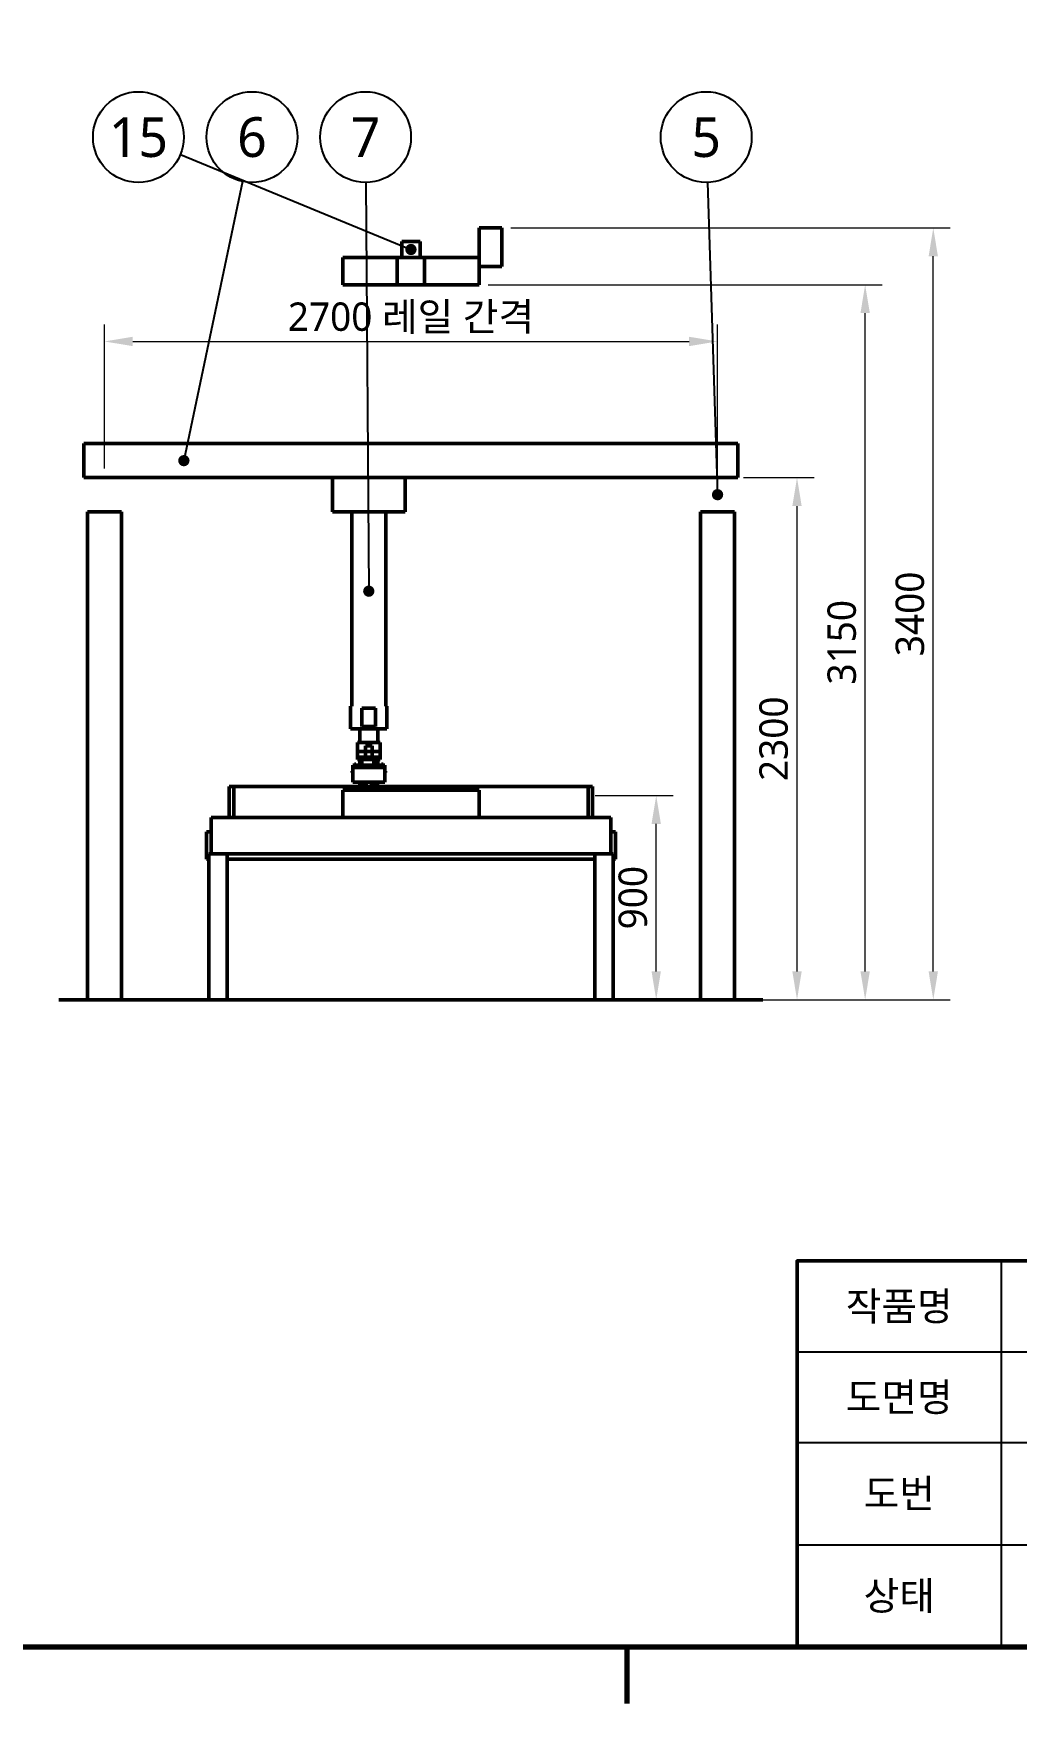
# Model space of a CAD drawing. Header units: millimetres. Extents: x 0 to 420, y 0 to 297.
# Drawn here: x 162.8 to 249.3, y 5 to 152.1 of the extents above; entities that cross this region are included whole.
import ezdxf
from ezdxf.enums import TextEntityAlignment as Align

# ---------------------------------------------------------------- set-up
doc = ezdxf.new("R2010")
doc.units = ezdxf.units.MM
for name, color, linetype, lineweight in [('BALLOON', 7, 'Continuous', 25), ('DIM', 3, 'Continuous', 18), ('FRAME', 7, 'Continuous', 70), ('OUTLINE', 7, 'Continuous', 50), ('TABLE', 7, 'Continuous', 25), ('TABLE_THK', 7, 'Continuous', 50), ('TEXT', 7, 'Continuous', 25)]:
    doc.layers.add(name, color=color, linetype=linetype, lineweight=lineweight)
doc.styles.add('KS', font='malgun.ttf')
doc.dimstyles.new('KS_00', dxfattribs={"dimtxt": 2.5, "dimasz": 2.5, "dimexe": 1.5, "dimexo": 0.8, "dimgap": 0.8, "dimtad": 1, "dimlfac": 50, "dimdsep": 46, "dimtxsty": 'KS', "dimcen": 0, "dimclrd": 3, "dimclre": 3, "dimclrt": 7, "dimazin": 3, "dimtfac": 0.7, "dimtmove": 0, "dimatfit": 3, "dimlwd": 18, "dimlwe": 18, "dimarcsym": 0})

msp = doc.modelspace()

# ---------------------------------------------------------------- hatches: boundary and pattern name
at = {"layer": 'BALLOON'}
h = msp.add_hatch(color=256, dxfattribs=at)
h.dxf.hatch_style = 1
edge = h.paths.add_edge_path()
edge.add_arc((196, 133.1), 0.5, 0, 360)
h = msp.add_hatch(color=256, dxfattribs=at)
h.dxf.hatch_style = 1
edge = h.paths.add_edge_path()
edge.add_arc((176, 114.5), 0.5, 0, 360)
h = msp.add_hatch(color=256, dxfattribs=at)
h.dxf.hatch_style = 1
edge = h.paths.add_edge_path()
edge.add_arc((223, 111.5), 0.5, 0, 360)
h = msp.add_hatch(color=256, dxfattribs=at)
h.dxf.hatch_style = 1
edge = h.paths.add_edge_path()
edge.add_arc((192.285, 103), 0.5, 0, 360)

# ---------------------------------------------------------------- linework, layer by layer
for p, q in [((175.69775, 141.47468), (196, 133.1)), ((181.17596, 139.0858), (176, 114.5)), ((192.0285, 139.0001), (192.285, 103)), ((222.12692, 139.00201), (223, 111.5))]:
    msp.add_line(p, q, dxfattribs=at)
for centre in [(172, 143), (182, 143), (192, 143), (222, 143)]:
    msp.add_circle(centre, 4, dxfattribs=at)
at = {"layer": 'FRAME'}
msp.add_line((215, 10), (215, 5), dxfattribs=at)
msp.add_lwpolyline([(20, 10), (410, 10), (410, 287), (20, 287)], close=True, dxfattribs=at)
at = {"layer": 'OUTLINE'}
for p, q in [((202, 132.4), (202, 135)), ((202, 135), (204, 135)), ((204, 131.6), (204, 135)), ((195.2, 132.4), (195.2, 133.8)), ((195.2, 133.8), (196.8, 133.8)), ((196.8, 132.4), (196.8, 133.8)), ((190, 130), (190, 132.4)), ((190, 132.4), (194.8, 132.4)), ((194.8, 130), (194.8, 132.4)), ((194.8, 132.4), (195.2, 132.4)), ((195.2, 132.4), (196.8, 132.4)), ((196.8, 132.4), (197.2, 132.4)), ((197.2, 130), (197.2, 132.4)), ((197.2, 132.4), (202, 132.4)), ((202, 130), (202, 132.4)), ((202, 131.6), (204, 131.6)), ((190, 130), (194.8, 130)), ((194.8, 130), (197.2, 130)), ((197.2, 130), (202, 130)), ((167.2, 113), (167.2, 116)), ((167.2, 116), (224.8, 116)), ((224.8, 113), (224.8, 116)), ((167.2, 113), (224.8, 113)), ((189.085, 110), (189.085, 113)), ((195.485, 110), (195.485, 113)), ((167.5, 67), (167.5, 110)), ((167.5, 110), (170.5, 110)), ((170.5, 67), (170.5, 110)), ((189.085, 110), (195.485, 110)), ((190.785, 92.88), (190.785, 110)), ((193.785, 92.88), (193.785, 110)), ((221.5, 67), (221.5, 110)), ((221.5, 110), (224.5, 110)), ((224.5, 67), (224.5, 110)), ((190.685, 90.88), (190.685, 92.88)), ((193.885, 90.88), (193.885, 92.88)), ((191.685, 91.08), (191.685, 92.68)), ((191.685, 92.68), (192.885, 92.68)), ((192.885, 91.08), (192.885, 92.68)), ((191.485, 89.68), (191.485, 90.88)), ((191.685, 91.08), (192.885, 91.08)), ((193.085, 89.68), (193.085, 90.88)), ((191.285, 88.88), (191.285, 89.68)), ((191.285, 88.38), (191.285, 88.88)), ((191.285, 88.18), (191.285, 88.38)), ((191.985, 88.88), (191.985, 89.38)), ((191.985, 89.38), (192.585, 89.38)), ((191.985, 88.38), (191.985, 88.88)), ((191.985, 88.88), (192.585, 88.88)), ((191.985, 88.38), (192.585, 88.38)), ((192.585, 88.88), (192.585, 89.38)), ((192.585, 88.38), (192.585, 88.88)), ((193.285, 88.88), (193.285, 89.68)), ((193.285, 88.38), (193.285, 88.88)), ((193.285, 88.18), (193.285, 88.38)), ((190.825, 87.135), (190.885, 87.135)), ((190.825, 87.025), (190.885, 87.025)), ((190.885, 87.48), (190.885, 87.68)), ((190.885, 87.68), (193.685, 87.68)), ((190.885, 86.16), (190.885, 87.48)), ((190.885, 87.48), (193.685, 87.48)), ((191.015, 87.76), (191.015, 87.68)), ((191.155, 87.76), (191.155, 87.68)), ((191.485, 87.68), (191.485, 88.18)), ((191.585, 87.68), (191.585, 88)), ((191.615, 87.76), (191.615, 87.68)), ((191.665, 87.76), (191.665, 88)), ((191.755, 87.76), (191.755, 87.68)), ((192.745, 87.68), (192.745, 88)), ((192.825, 87.68), (192.825, 88)), ((192.89217, 87.68), (192.90503, 88.0016)), ((192.97223, 87.68), (192.98497, 87.9984)), ((193.085, 87.68), (193.085, 88.18)), ((193.415, 87.76), (193.415, 87.68)), ((193.555, 87.76), (193.555, 87.68)), ((193.685, 87.48), (193.685, 87.68)), ((193.685, 86.16), (193.685, 87.48)), ((193.745, 87.135), (193.685, 87.135)), ((193.745, 87.025), (193.685, 87.025)), ((180, 83.06), (180, 85.8)), ((180, 85.8), (180.4, 85.8)), ((180.4, 83.06), (180.4, 85.8)), ((180.4, 85.8), (211.6, 85.8)), ((190, 83.06), (190, 85.46)), ((190, 85.46), (202, 85.46)), ((190.885, 86.16), (193.685, 86.16)), ((191.505, 85.88), (191.505, 86.16)), ((191.505, 85.88), (191.825, 85.88)), ((191.825, 85.88), (191.825, 86.16)), ((191.901, 86.16), (191.901, 86.1)), ((191.949, 86.16), (191.949, 86.1)), ((192.045, 85.8), (192.045, 86.16)), ((192.525, 85.8), (192.525, 86.16)), ((192.745, 85.88), (192.745, 86.16)), ((192.745, 85.88), (193.065, 85.88)), ((193.065, 85.88), (193.065, 86.16)), ((202, 83.06), (202, 85.46)), ((211.6, 83.06), (211.6, 85.8)), ((211.6, 85.8), (212, 85.8)), ((212, 83.06), (212, 85.8)), ((178.4, 79.86), (178.4, 83.06)), ((178.4, 83.06), (213.6, 83.06)), ((213.6, 79.86), (213.6, 83.06)), ((178, 79.4), (178, 81.8)), ((178, 81.8), (178.4, 81.8)), ((213.6, 81.8), (214, 81.8)), ((214, 79.4), (214, 81.8)), ((178.2, 67), (178.2, 79.86)), ((178.2, 79.86), (179.8, 79.86)), ((179.8, 79.86), (212.2, 79.86)), ((179.8, 67), (179.8, 79.86)), ((212.2, 67), (212.2, 79.86)), ((212.2, 79.86), (213.8, 79.86)), ((213.8, 67), (213.8, 79.86)), ((178, 79.4), (178.2, 79.4)), ((179.8, 79.4), (212.2, 79.4)), ((213.8, 79.4), (214, 79.4)), ((165, 67), (227, 67)), ((167.5, 67), (170.5, 67)), ((178.2, 67), (179.8, 67)), ((212.2, 67), (213.8, 67)), ((221.5, 67), (224.5, 67))]:
    msp.add_line(p, q, dxfattribs=at)
for points in [[(190.685, 92.88), (190.68552, 92.88), (190.68706, 92.88), (190.68964, 92.88), (190.69324, 92.88), (190.69787, 92.88), (190.70353, 92.88), (190.7102, 92.88), (190.71789, 92.88), (190.72658, 92.88), (190.73628, 92.88), (190.74698, 92.88), (190.75868, 92.88), (190.77135, 92.88), (190.785, 92.88)], [(193.785, 92.88), (193.79865, 92.88), (193.81132, 92.88), (193.82302, 92.88), (193.83372, 92.88), (193.84342, 92.88), (193.85211, 92.88), (193.8598, 92.88), (193.86647, 92.88), (193.87213, 92.88), (193.87676, 92.88), (193.88036, 92.88), (193.88294, 92.88), (193.88448, 92.88), (193.885, 92.88)], [(190.685, 90.88), (190.69506, 90.88), (190.72512, 90.88), (190.77479, 90.88), (190.84345, 90.88), (190.93024, 90.88), (191.03407, 90.88), (191.15363, 90.88), (191.28742, 90.88), (191.43375, 90.88), (191.59079, 90.88), (191.75655, 90.88), (191.92897, 90.88), (192.10586, 90.88), (192.285, 90.88)], [(192.285, 90.88), (192.46414, 90.88), (192.64103, 90.88), (192.81345, 90.88), (192.97921, 90.88), (193.13625, 90.88), (193.28258, 90.88), (193.41637, 90.88), (193.53593, 90.88), (193.63976, 90.88), (193.72655, 90.88), (193.79521, 90.88), (193.84488, 90.88), (193.87494, 90.88), (193.885, 90.88)], [(191.285, 89.68), (191.29129, 89.68), (191.31007, 89.68), (191.34112, 89.68), (191.38403, 89.68), (191.43828, 89.68), (191.50317, 89.68), (191.57789, 89.68), (191.66151, 89.68), (191.75297, 89.68), (191.85112, 89.68), (191.95472, 89.68), (192.06248, 89.68), (192.17304, 89.68), (192.285, 89.68)], [(191.285, 88.88), (191.28909, 88.88), (191.30131, 88.88), (191.32158, 88.88), (191.34972, 88.88), (191.3855, 88.88), (191.42864, 88.88), (191.47877, 88.88), (191.5355, 88.88), (191.59835, 88.88), (191.66681, 88.88), (191.74033, 88.88), (191.81829, 88.88), (191.90007, 88.88), (191.985, 88.88)], [(191.285, 88.38), (191.28909, 88.38), (191.30131, 88.38), (191.32158, 88.38), (191.34972, 88.38), (191.3855, 88.38), (191.42864, 88.38), (191.47877, 88.38), (191.5355, 88.38), (191.59835, 88.38), (191.66681, 88.38), (191.74033, 88.38), (191.81829, 88.38), (191.90007, 88.38), (191.985, 88.38)], [(192.285, 89.68), (192.39696, 89.68), (192.50752, 89.68), (192.61528, 89.68), (192.71888, 89.68), (192.81703, 89.68), (192.90849, 89.68), (192.99211, 89.68), (193.06683, 89.68), (193.13172, 89.68), (193.18597, 89.68), (193.22888, 89.68), (193.25993, 89.68), (193.27871, 89.68), (193.285, 89.68)], [(192.585, 88.88), (192.66993, 88.88), (192.75171, 88.88), (192.82967, 88.88), (192.90319, 88.88), (192.97165, 88.88), (193.0345, 88.88), (193.09123, 88.88), (193.14136, 88.88), (193.1845, 88.88), (193.22028, 88.88), (193.24842, 88.88), (193.26869, 88.88), (193.28091, 88.88), (193.285, 88.88)], [(192.585, 88.38), (192.66993, 88.38), (192.75171, 88.38), (192.82967, 88.38), (192.90319, 88.38), (192.97165, 88.38), (193.0345, 88.38), (193.09123, 88.38), (193.14136, 88.38), (193.1845, 88.38), (193.22028, 88.38), (193.24842, 88.38), (193.26869, 88.38), (193.28091, 88.38), (193.285, 88.38)], [(190.825, 87.135), (190.825, 87.13362), (190.825, 87.12955), (190.825, 87.123), (190.825, 87.11429), (190.825, 87.10386), (190.825, 87.09224), (190.825, 87.08), (190.825, 87.06776), (190.825, 87.05614), (190.825, 87.04571), (190.825, 87.037), (190.825, 87.03045), (190.825, 87.02638), (190.825, 87.025)], [(191.155, 87.76), (191.15324, 87.76), (191.14807, 87.76), (191.13973, 87.76), (191.12864, 87.76), (191.11537, 87.76), (191.10058, 87.76), (191.085, 87.76), (191.06942, 87.76), (191.05463, 87.76), (191.04136, 87.76), (191.03027, 87.76), (191.02193, 87.76), (191.01676, 87.76), (191.015, 87.76)], [(191.285, 88.18), (191.29129, 88.18), (191.31007, 88.18), (191.34112, 88.18), (191.38403, 88.18), (191.43828, 88.18), (191.50317, 88.18), (191.57789, 88.18), (191.66151, 88.18), (191.75297, 88.18), (191.85112, 88.18), (191.95472, 88.18), (192.06248, 88.18), (192.17304, 88.18), (192.285, 88.18)], [(191.605, 88), (191.60247, 88), (191.60006, 88), (191.59779, 88), (191.59568, 88), (191.59373, 88), (191.59195, 88), (191.59036, 88), (191.58896, 88), (191.58777, 88), (191.58678, 88), (191.586, 88), (191.58545, 88), (191.58511, 88), (191.585, 88)], [(191.585, 88), (191.58525, 88), (191.586, 88), (191.58724, 88), (191.58896, 88), (191.59113, 88), (191.59373, 88), (191.59672, 88), (191.60006, 88), (191.60372, 88), (191.60764, 88), (191.61179, 88), (191.6161, 88), (191.62052, 88), (191.625, 88)], [(191.755, 87.76), (191.75324, 87.76), (191.74807, 87.76), (191.73973, 87.76), (191.72864, 87.76), (191.71537, 87.76), (191.70058, 87.76), (191.685, 87.76), (191.66942, 87.76), (191.65463, 87.76), (191.64136, 87.76), (191.63027, 87.76), (191.62193, 87.76), (191.61676, 87.76), (191.615, 87.76)], [(191.625, 88), (191.62948, 88), (191.6339, 88), (191.63821, 88), (191.64236, 88), (191.64628, 88), (191.64994, 88), (191.65328, 88), (191.65627, 88), (191.65887, 88), (191.66104, 88), (191.66276, 88), (191.664, 88), (191.66475, 88), (191.665, 88)], [(191.665, 88), (191.66489, 88), (191.66455, 88), (191.664, 88), (191.66322, 88), (191.66223, 88), (191.66104, 88), (191.65964, 88), (191.65805, 88), (191.65627, 88), (191.65432, 88), (191.65221, 88), (191.64994, 88), (191.64753, 88), (191.645, 88)], [(192.285, 88.18), (192.39696, 88.18), (192.50752, 88.18), (192.61528, 88.18), (192.71888, 88.18), (192.81703, 88.18), (192.90849, 88.18), (192.99211, 88.18), (193.06683, 88.18), (193.13172, 88.18), (193.18597, 88.18), (193.22888, 88.18), (193.25993, 88.18), (193.27871, 88.18), (193.285, 88.18)], [(192.825, 88), (192.824, 88), (192.82104, 88), (192.81627, 88), (192.80994, 88), (192.80236, 88), (192.7939, 88), (192.785, 88), (192.7761, 88), (192.76764, 88), (192.76006, 88), (192.75373, 88), (192.74896, 88), (192.746, 88), (192.745, 88)], [(192.745, 88), (192.74525, 88), (192.746, 88), (192.74724, 88), (192.74896, 88), (192.75113, 88), (192.75373, 88), (192.75672, 88), (192.76006, 88), (192.76372, 88), (192.76764, 88), (192.77179, 88), (192.7761, 88), (192.78052, 88), (192.785, 88)], [(192.785, 88), (192.78948, 88), (192.7939, 88), (192.79821, 88), (192.80236, 88), (192.80628, 88), (192.80994, 88), (192.81328, 88), (192.81627, 88), (192.81887, 88), (192.82104, 88), (192.82276, 88), (192.824, 88), (192.82475, 88), (192.825, 88)], [(192.90503, 88.0016), (192.90581, 88.00188), (192.9081, 88.00209), (192.91677, 88.00226), (192.94503, 88.0016)], [(192.92496, 87.99942), (192.91035, 88.00059), (192.90638, 88.00113), (192.90537, 88.00138), (192.90503, 88.0016)], [(192.94503, 88.0016), (192.9733, 88), (192.98195, 87.99913), (192.98421, 87.99874), (192.98497, 87.9984)], [(192.98497, 87.9984), (192.98462, 87.99821), (192.98359, 87.99804), (192.97958, 87.99782), (192.96493, 87.99782)], [(193.555, 87.76), (193.55324, 87.76), (193.54807, 87.76), (193.53973, 87.76), (193.52864, 87.76), (193.51537, 87.76), (193.50058, 87.76), (193.485, 87.76), (193.46942, 87.76), (193.45463, 87.76), (193.44136, 87.76), (193.43027, 87.76), (193.42193, 87.76), (193.41676, 87.76), (193.415, 87.76)], [(193.745, 87.025), (193.745, 87.02638), (193.745, 87.03045), (193.745, 87.037), (193.745, 87.04571), (193.745, 87.05614), (193.745, 87.06776), (193.745, 87.08), (193.745, 87.09224), (193.745, 87.10386), (193.745, 87.11429), (193.745, 87.123), (193.745, 87.12955), (193.745, 87.13362), (193.745, 87.135)], [(191.949, 86.1), (191.9484, 86.1), (191.94662, 86.1), (191.94376, 86.1), (191.93996, 86.1), (191.93541, 86.1), (191.93034, 86.1), (191.925, 86.1), (191.91966, 86.1), (191.91459, 86.1), (191.91004, 86.1), (191.90624, 86.1), (191.90338, 86.1), (191.9016, 86.1), (191.901, 86.1)], [(191.901, 86.1), (191.90115, 86.1), (191.9016, 86.1), (191.90235, 86.1), (191.90338, 86.1), (191.90468, 86.1), (191.90624, 86.1), (191.90803, 86.1), (191.91004, 86.1), (191.91223, 86.1), (191.91459, 86.1), (191.91707, 86.1), (191.91966, 86.1), (191.92231, 86.1), (191.925, 86.1)], [(191.925, 86.1), (191.92769, 86.1), (191.93034, 86.1), (191.93293, 86.1), (191.93541, 86.1), (191.93777, 86.1), (191.93996, 86.1), (191.94197, 86.1), (191.94376, 86.1), (191.94532, 86.1), (191.94662, 86.1), (191.94765, 86.1), (191.9484, 86.1), (191.94885, 86.1), (191.949, 86.1)]]:
    msp.add_lwpolyline(points, dxfattribs=at)
at = {"layer": 'TABLE'}
for p, q in [((248, 36), (248, 44)), ((230, 36), (410, 36)), ((248, 28), (248, 36)), ((230, 28), (410, 28)), ((248, 19), (248, 28)), ((230, 19), (410, 19)), ((248, 10), (248, 19))]:
    msp.add_line(p, q, dxfattribs=at)
at = {"layer": 'TABLE_THK'}
msp.add_lwpolyline([(230, 10), (410, 10), (410, 44), (230, 44)], close=True, dxfattribs=at)

# ---------------------------------------------------------------- texts
at = {"layer": 'TEXT', "style": 'KS'}
for s, height, p in [('15', 3.5, (172, 143)), ('6', 3.5, (182, 143)), ('7', 3.5, (192, 143)), ('5', 3.5, (222, 143)), ('작품명', 2.5, (239, 40)), ('도면명', 2.5, (239, 32)), ('도번', 2.5, (239, 23.5)), ('상태', 2.5, (239, 14.5))]:
    msp.add_text(s, height=height, dxfattribs=at).set_placement(p, align=Align.MIDDLE_CENTER)

# ---------------------------------------------------------------- dimensions: what is measured, and where the dimension line sits
at = {"layer": 'DIM'}
for base, p1, p2 in [((242, 67), (224.5, 67), (204, 135)), ((236, 67), (224.5, 67), (202, 130)), ((230, 67), (224.5, 67), (224.5, 113)), ((217.6, 67), (217.6, 67), (211.42, 85))]:
    msp.add_linear_dim(base=base, p1=p1, p2=p2, angle=90, dimstyle='KS_00', dxfattribs=at).render()
msp.add_linear_dim(base=(169, 125), p1=(169, 113), p2=(223, 113), text='<> 레일 간격', dimstyle='KS_00', dxfattribs=at).render()

doc.saveas('drawing.dxf')
